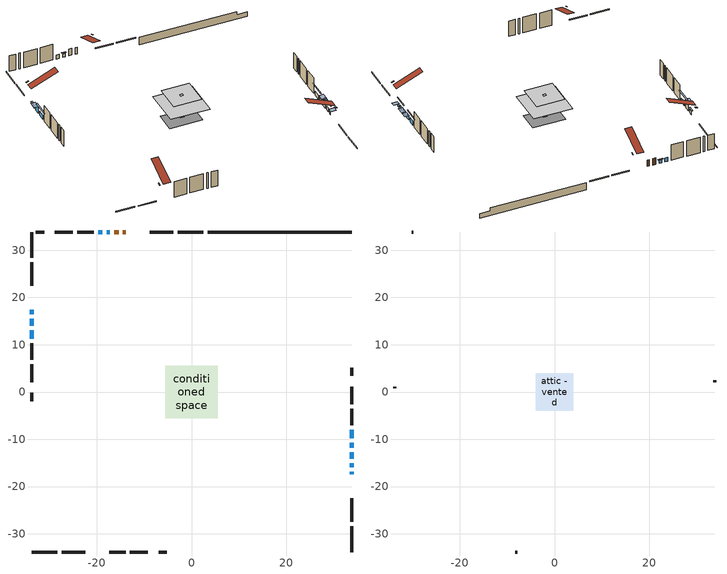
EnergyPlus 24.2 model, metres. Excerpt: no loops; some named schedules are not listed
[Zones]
conditioned space
 floor outside (Floor1 construction): -1.01,-1.01 -1.01,1.01 1.01,1.01 1.01,-1.01 z1.67
 floor adiabatic (AdiabaticFloorConstruction): -5.5,-5.5 -5.5,5.5 5.5,5.5 5.5,-5.5 z4.11
 floor foundation (Slab1 construction): -4.64,-2.95 -4.64,2.95 4.64,2.95 4.64,-2.95 z-0.67
 floor foundation (Slab2 construction): -0.55,-0.55 -0.55,0.55 0.55,0.55 0.55,-0.55 z0
 wall outside (RimJoist1 construction): 2.54,33.86 -2.89,33.86 / -33.86,-33.86 -28.42,-33.86 / -33.86,33.86 -33.86,28.42 / 33.86,-33.86 33.86,-28.42 z1.67:1.97
 wall outside (RimJoist2 construction): -3.82,33.86 -8.84,33.86 / -27.5,-33.86 -22.48,-33.86 / -33.86,27.5 -33.86,22.48 / 33.86,-27.5 33.86,-22.48 z1.67:1.97
 wall outside (AdiabaticWallConstruction 1): -13.86,33.86 -14.5,33.86 / -15.43,33.86 -16.32,33.86 z1.67:3.7
 wall outside (AdiabaticWallConstruction): 33.86,-17.46 33.86,-16.89 z1.67:2.59; 33.86,-15.97 33.86,-15.05 / -18.89,33.86 -19.78,33.86 / -33.86,13.06 -33.86,11.23 / 33.86,-9.78 33.86,-8 z1.67:2.89; -17.25,33.86 -17.96,33.86 z1.67:2.69; -33.86,17.46 -33.86,16.44 z1.67:2.74; -33.86,15.51 -33.86,13.98 z1.67:3.7; 33.86,-14.12 33.86,-12.7 / 33.86,-11.78 33.86,-10.71 z1.67:2.84
 wall outside (Wall1 construction): -20.71,33.86 -24.21,33.86 / -17.45,-33.86 -13.95,-33.86 / -33.86,10.3 -33.86,6.8 / 33.86,-7.07 33.86,-3.57 z1.67:6.55
 wall outside (Wall2 construction): -25.14,33.86 -28.94,33.86 / -13.02,-33.86 -9.22,-33.86 / -33.86,5.87 -33.86,2.07 / 33.86,-2.64 33.86,1.16 z1.67:6.55
 wall outside (Wall5 construction): -31.18,33.86 -32.93,33.86 / -6.98,-33.86 -5.23,-33.86 / -33.86,-0.18 -33.86,-1.92 / 33.86,3.4 33.86,5.15 z1.67:6.55
 wall foundation (FoundationWall1 construction): 3.47,33.86,-0.67 3.47,33.86,1.67 30.82,33.86,1.67 30.82,33.86,0.72 33.86,33.86,0.72 33.86,33.86,-0.67
 window (WindowConstruction 8): 33.86,-17.45 33.86,-16.9 z1.67:2.58
 window (WindowConstruction 6): 33.86,-15.97 33.86,-15.05 z1.67:2.89
 window (WindowConstruction 7): -17.25,33.86 -17.96,33.86 z1.67:2.68
 window (WindowConstruction 9): -18.89,33.86 -19.78,33.86 z1.67:2.89
 window (WindowConstruction): -33.86,17.45 -33.86,16.44 z1.67:2.74
 window (WindowConstruction 1): -33.86,15.51 -33.86,13.99 z1.67:3.7
 window (WindowConstruction 2): 33.86,-14.12 33.86,-12.7 z1.67:2.84
 window (WindowConstruction 3): 33.86,-11.77 33.86,-10.71 z1.67:2.84
 window (WindowConstruction 4): -33.86,13.06 -33.86,11.23 z1.67:2.89
 window (WindowConstruction 5): 33.86,-9.78 33.86,-8 z1.67:2.89
 door (Door): -13.86,33.86 -14.5,33.86 z1.67:3.7
 door (Door 1): -15.43,33.86 -16.32,33.86 z1.67:3.7
 ceiling adiabatic (AdiabaticFloorConstruction): 5.5,-5.5 5.5,5.5 -5.5,5.5 -5.5,-5.5 z4.11
attic - vented
 floor to conditioned space (Floor2 construction Reversed): -0.36,-0.36 -0.36,0.36 0.36,0.36 0.36,-0.36 z6.55
 floor to conditioned space (Floor3 construction Reversed): -3.95,-3.95 -3.95,3.95 3.95,3.95 3.95,-3.95 z6.55
 wall outside (Wall3 construction): -29.87,33.86 -30.25,33.86 / -8.29,-33.86 -7.91,-33.86 / -33.86,1.14 -33.86,0.75 / 33.86,2.09 33.86,2.48 z1.67:6.55
 roof outside (Roof1 construction): -9.95,33.86,6.55 -9.95,33.15,6.78 -9.77,33.15,6.78 -9.77,33.86,6.55; -21.37,-33.86,6.55 -21.37,-33.15,6.78 -21.55,-33.15,6.78 -21.55,-33.86,6.55; -33.86,21.37,6.55 -33.15,21.37,6.78 -33.15,21.55,6.78 -33.86,21.55,6.55; 33.86,-21.37,6.55 33.15,-21.37,6.78 33.15,-21.55,6.78 33.86,-21.55,6.55
 roof outside (Roof2 construction): -12.94,33.86,6.55 -12.94,26.27,9.71 -10.88,26.27,9.71 -10.88,33.86,6.55; -18.38,-33.86,6.55 -18.38,-26.27,9.71 -20.44,-26.27,9.71 -20.44,-33.86,6.55; -33.86,18.38,6.55 -26.27,18.38,9.71 -26.27,20.44,9.71 -33.86,20.44,6.55; 33.86,-18.38,6.55 26.27,-18.38,9.71 26.27,-20.44,9.71 33.86,-20.44,6.55
shading: 33.86,-16.6 33.86,-17.75 35.38,-17.75 35.38,-16.6 z2.88; 33.86,-13.53 33.86,-17.49 34.01,-17.49 34.01,-13.53 z4.41; -18.26,33.86 -16.95,33.86 -16.95,34.16 -18.26,34.16 z2.98; -33.86,16.14 -33.86,17.75 -34.16,17.75 -34.16,16.14 z3.04; -33.86,13.69 -33.86,15.81 -35.08,15.81 -35.08,13.69 z4; 33.86,-12.41 33.86,-14.42 35.08,-14.42 35.08,-12.41 z3.14; 33.86,-10.41 33.86,-12.07 35.08,-12.07 35.08,-10.41 z3.14; -33.86,9.71 -33.86,14.58 -34.16,14.58 -34.16,9.71 z4.41; 33.86,-6.48 33.86,-11.3 34.01,-11.3 34.01,-6.48 z4.41
[Building]
Building 1: Terrain=Suburbs
[Site:Location]
Halifax Intl AP_NS: Latitude {deg}=44.88; Longitude {deg}=-63.51; Time Zone {hr}=-4; Elevation {m}=145; Keep Site Location Information=Yes
[Site:GroundTemperature:Shallow]
3.15511, 1.33576, 1.19006, 2.05344, 5.51939, 8.9692, 11.96, 13.8546, 14.0156, 12.4746, 9.56009, 6.2161
[Site:WaterMainsTemperature]
Calculation Method=Schedule; Temperature Schedule=mains temperature schedule
[Material] Roughness=Rough; Thermal Absorptance=0.9
Name | Thickness {m} | Conductivity {W/m-K} | Density {kg/m3} | Specific Heat {J/kg-K} | Solar Absorptance | Visible Absorptance
asphalt or fiberglass shingles | 0.00635 | 0.162714 | 1121.4 | 1465.45 | 0.4 | 0.4
ceiling loosefill ins | 0.169333 | 0.0480833 | 16.02 | 1046.75 | 0.7 | 0.7
ceiling loosefill ins 1 | 0.254 | 0.0480833 | 16.02 | 1046.75 | 0.7 | 0.7
ceiling stud and cavity | 0.1397 | 0.268029 | 65.682 | 1177.47 | 0.7 | 0.7
ceiling stud and cavity 1 | 0.1397 | 0.162909 | 65.682 | 1177.47 | 0.7 | 0.7
concrete 4.0 in. | 0.1016 | 1.803125 | 2242.8 | 837.4 | 0.7 | 0.7
concrete 8.0 in. | 0.2032 | 1.803125 | 2242.8 | 837.4 | 0.7 | 0.7
door material | 0.04445 | 0.0451087 | 512.64 | 1214.23 | 0.7 | 0.7
exterior vertical ins | 0.00898585 | 0.029427 | 32.04 | 1214.23 | 0.7 | 0.7
floor covering | 0.0127 | 0.0433444 | 54.468 | 1339.84 | 0.6 | 0.6
floor rigid ins; rim joist rigid ins; wall rigid ins | 0.051816 | 0.029427 | 32.04 | 1214.23 | 0.7 | 0.7
floor rigid ins 1; wall rigid ins 1 | 0.512978 | 0.029427 | 32.04 | 1214.23 | 0.7 | 0.7
floor stud and cavity | 0.1397 | 0.106465 | 92.3553 | 1139.71 | 0.7 | 0.7
floor stud and cavity 1 | 0.1397 | 1.75129 | 37.0049 | 1207.88 | 0.7 | 0.7
furniture material conditioned space 1 | 0.1524 | 0.115458 | 640.8 | 1214.23 | 0.6 | 0.6
gypsum board | 0.0127 | 0.160291 | 801 | 837.4 | 0.6 | 0.6
gypsum board 1 | 0.0127 | 0.160291 | 801 | 837.4 | 0.7 | 0.7
osb sheathing 0.5 in. | 0.0127 | 0.115458 | 512.64 | 1214.23 | 0.7 | 0.7
osb sheathing 0.75 in. | 0.01905 | 0.115458 | 512.64 | 1214.23 | 0.7 | 0.7
osb sheathing 2.0 in. | 0.0508 | 0.115458 | 512.64 | 1214.23 | 0.7 | 0.7
rim joist stud and cavity | 0.0508 | 0.0402607 | 125.044 | 1163.47 | 0.6 | 0.6
wall stud and cavity | 0.1397 | 0.250284 | 139.0536 | 1170.24 | 0.7 | 0.7
wall stud and cavity 1 | 0.1397 | 0.224124 | 139.0536 | 1170.24 | 0.7 | 0.7
wall stud and cavity 2 | 0.0889 | 6.1454 | 50.32683 | 1063.81 | 0.6 | 0.6
wall stud and cavity 3 | 0.1397 | 0.28112 | 139.0536 | 1170.24 | 0.7 | 0.7
wall stud and cavity 4 | 0.0889 | 0.380278 | 52.3479 | 1209.89 | 0.7 | 0.7
wall stud and cavity 5 | 0.0889 | 0.391764 | 83.0341 | 1211.67 | 0.7 | 0.7
wood siding | 0.0254 | 0.102417 | 544.68 | 1172.36 | 0.4 | 0.4
wood siding 1 | 0.00254 | 0.102417 | 544.68 | 1172.36 | 0.4 | 0.4
wood siding 2; wood siding 3; wood siding 4 | 0.0254 | 0.102417 | 544.68 | 1172.36 | 0.7 | 0.7
[WindowMaterial:SimpleGlazingSystem]
Name | U-Factor {W/m2-K} | Solar Heat Gain Coefficient
WindowMaterial | 2.95256 | 0.58
WindowMaterial 1 | 2.06282 | 0.54
WindowMaterial 2 | 3.01161 | 0.51
WindowMaterial 3 | 2.99401 | 0.55
WindowMaterial 4 | 2.99685 | 0.54
WindowMaterial 5 | 2.95313 | 0.6
WindowMaterial 6 | 3.023535 | 0.5
WindowMaterial 7 | 2.986628 | 0.6
WindowMaterial 8 | 3.00537 | 0.54
[Construction]
AdiabaticFloorConstruction: floor stud and cavity 1, floor rigid ins 1, osb sheathing 0.75 in., floor covering
AdiabaticWallConstruction: wood siding 3, wall rigid ins 1, wall stud and cavity 4, gypsum board
AdiabaticWallConstruction 1: wood siding 4, wall rigid ins 1, wall stud and cavity 4, gypsum board
Door; Door 1: door material
Floor1 construction: floor stud and cavity, floor rigid ins, osb sheathing 0.75 in., floor covering
Floor2 construction Reversed: gypsum board, ceiling stud and cavity, ceiling loosefill ins
Floor3 construction Reversed: gypsum board, ceiling stud and cavity 1, ceiling loosefill ins 1
FoundationWall1 construction: concrete 8.0 in., gypsum board 1
furniture construction conditioned space 1: furniture material conditioned space 1
PartitionWallConstruction: gypsum board, wall stud and cavity 5, gypsum board
RimJoist1 construction; RimJoist2 construction: wood siding 2, rim joist rigid ins, osb sheathing 2.0 in., rim joist stud and cavity
Roof1 construction; Roof2 construction: asphalt or fiberglass shingles
Slab1 construction; Slab2 construction: concrete 4.0 in.
Wall1 construction: wood siding, wall rigid ins, osb sheathing 0.5 in., wall stud and cavity, gypsum board
Wall2 construction: wood siding, wall rigid ins, osb sheathing 0.5 in., wall stud and cavity 1, gypsum board
Wall3 construction: wood siding 1, wall stud and cavity 2
Wall5 construction: wood siding, wall rigid ins, osb sheathing 0.5 in., wall stud and cavity 3, gypsum board
WindowConstruction: WindowMaterial
WindowConstruction 1: WindowMaterial 1
WindowConstruction 2: WindowMaterial 2
WindowConstruction 3: WindowMaterial 3
WindowConstruction 4; WindowConstruction 6: WindowMaterial 4
WindowConstruction 5: WindowMaterial 5
WindowConstruction 7: WindowMaterial 6
WindowConstruction 8: WindowMaterial 7
WindowConstruction 9: WindowMaterial 8
[Zone] Multiplier=1; Part of Total Floor Area=Yes
Name | Volume {m3}
attic - vented | 29.1934
conditioned space | 447.6
[Space]
Name | Zone | Volume {m3}
attic - vented 1 | attic - vented | 29.1934
conditioned space 1 | conditioned space | 447.6
[ZoneInfiltration:EffectiveLeakageArea]
infil attic - vented 1: Zone or Space=attic - vented 1; Schedule=Always On Discrete; Effective Air Leakage Area {cm2}=2253.13; Stack Coefficient=0.000558988; Wind Coefficient=1.59743e-05
[ZoneMixing]
whole house fan mix: Zone or Space=attic - vented; Schedule=Always On Continuous; Design Flow Rate Calculation Method=Flow/Zone; Design Flow Rate {m3/s}=0; Source Zone or Space=conditioned space
[SurfaceProperty:ExposedFoundationPerimeter] Exposed Perimeter Calculation Method=TotalExposedPerimeter
Name | Total Exposed Perimeter {m}
Slab1 | 30.389
Slab2 | 3.10899
[InternalMass] Zone or ZoneList=conditioned space; Space or SpaceList=conditioned space 1
Name | Construction | Surface Area {m2}
furniture mass conditioned space 1 | furniture construction conditioned space 1 | 72.5523
partition wall mass | PartitionWallConstruction | 181.381
[Lights]
interior lighting: Zone or ZoneList or Space or SpaceList=conditioned space 1; Schedule=interior lighting schedule; Design Level Calculation Method=LightingLevel; Lighting Level {W}=343.2; Return Air Fraction=0; Fraction Radiant=0.6; Fraction Visible=0.2; Fraction Replaceable=1
[People]
occupants: Zone or ZoneList or Space or SpaceList=conditioned space 1; Number of People Schedule=occupants schedule; Number of People Calculation Method=People; Number of People=3; Fraction Radiant=0.314171; Sensible Heat Fraction=0.56303; Activity Level Schedule=occupants activity schedule; Carbon Dioxide Generation Rate {m3/s-W}=0; Enable ASHRAE 55 Comfort Warnings=No; Mean Radiant Temperature Calculation Type=EnclosureAveraged
[ElectricEquipment] Zone or ZoneList or Space or SpaceList=conditioned space 1; Design Level Calculation Method=EquipmentLevel
Name | Schedule | Design Level {W} | Fraction Latent | Fraction Radiant | Fraction Lost
clothes dryer | clothes dryer schedule | 140.772 | 0.015 | 0.081 | 0.85
clothes washer | clothes washer schedule | 32.1985 | 0.03 | 0.162 | 0.7
cooking range | cooking range schedule | 215.147 | 0.08 | 0.432 | 0.2
dishwasher | dishwasher schedule | 66.8632 | 0.3 | 0.18 | 0.4
fridge | fridge schedule | 72.9452 | 0 | 0.6 | 0
mech vent bath fan 0 | mech vent bath fan 0 schedule | 50.2 | 0 | 0 | 1
mech vent house fan | mech vent house fan schedule | 41.2267 | 0 | 0 | 0.5
mech vent house fan cfis | mech vent house fan cfis schedule | 0 | 0 | 0 | 0
misc plug loads | misc plug loads schedule | 494.7 | 0.045 | 0.513 | 0.1
whole house fan | Always On Discrete | 0 | 0 | 0 | 1
[OtherEquipment] Zone or ZoneList or Space or SpaceList=conditioned space 1; Design Level Calculation Method=EquipmentLevel
Name | Fuel Type | Schedule | Design Level {W} | Fraction Latent | Fraction Radiant | Fraction Lost
clothes dryer 1 | Electricity | clothes dryer schedule | 0 | 0.015 | 0.081 | 0.85
cooking range 1 | Electricity | cooking range schedule | 0 | 0.08 | 0.432 | 0.2
general water use latent | None | general water use schedule | 62.594 | 1 | 0 | 0
general water use sensible | None | general water use schedule | -61.6891 | 0 | 0.6 | 0
mech vent house fan latent load | None | Always On Discrete | 0 | 1 | 0 | 0
mech vent house fan sensible load | None | Always On Discrete | 0 | 0 | 0 | 0
water heater energy adjustment1 | Electricity | Always On Discrete | 0.01 | 0 | 0 | 1
[ZoneInfiltration:DesignFlowRate] Zone or ZoneList or Space or SpaceList=conditioned space 1; Schedule=Always On Discrete; Design Flow Rate Calculation Method=Flow/Zone; Design Flow Rate {m3/s}=0
infil flow; natural vent flow; whole house fan flow
[ZoneControl:Thermostat]
conditioned space Thermostat: Zone or ZoneList=conditioned space; Control Type Schedule=conditioned space Thermostat Schedule; Control 1=conditioned space temperature setpoint; Temperature Difference Between Cutout And Setpoint {deltaC}=0
[ThermostatSetpoint:DualSetpoint]
conditioned space temperature setpoint: Heating Setpoint Temperature Schedule=heating setpoint; Cooling Setpoint Temperature Schedule=cooling setpoint
[Zone equipment]
conditioned space: electric baseboard
[Foundation:Kiva] Initial Indoor Air Temperature {C}=18; Wall Depth Below Slab {m}=0.2032
Name | Wall Height Above Grade {m} | Custom Block Material Name 1 | Custom Block Depth 1 {m} | Custom Block X Position 1 {m} | Custom Block Z Position 1 {m}
Foundation Kiva 1 | 1.67 | exterior vertical ins | 2.34001 | 0.2159 | 0
Foundation Kiva 2 | 0.1016
[Foundation:Kiva:Settings]
Soil Conductivity {W/m-K}=0.849921; Soil Density {kg/m3}=1842.3; Soil Specific Heat {J/kg-K}=418.7; Ground Solar Absorptivity=0.9; Ground Thermal Absorptivity=0.9; Ground Surface Roughness {m}=0.03; Far-Field Width {m}=40; Deep-Ground Boundary Condition=ZeroFlux; Deep-Ground Depth {m}=40; Minimum Cell Dimension {m}=0.2; Maximum Cell Growth Coefficient=3; Simulation Timestep=Timestep
[Exterior:Lights]
exterior lighting: Schedule=exterior lighting schedule; Design Level {W}=75.6
[EnergyManagementSystem:Sensor] Output:Variable or Output:Meter Index Key=conditioned space
Name | Output:Variable or Output:Meter
conditioned_space_clg_unmet_s | Zone Cooling Setpoint Not Met Time
conditioned_space_htg_unmet_s | Zone Heating Setpoint Not Met Time
fridge_tin_s; tin_s; tin_s_1 | Zone Mean Air Temperature
tout_s | Zone Outdoor Air Drybulb Temperature
win_s | Zone Air Humidity Ratio
[Schedule:Constant]
Name | Hourly Value
Always On Continuous; mech vent house fan schedule; mech vent house fan cfis schedule; Always On Discrete | 1
occupants activity schedule | 117.228
fridge schedule | 0
[Schedule:Week:Daily]
interior lighting schedule Week Rule - Jan1-Jan27: interior lighting schedule day, interior lighting schedule day, interior lighting schedule day, interior lighting schedule day, interior lighting schedule day, interior lighting schedule day, interior lighting schedule day, interior lighting schedule default day, interior lighting schedule default day, interior lighting schedule default day, interior lighting schedule default day, interior lighting schedule default day
interior lighting schedule Week Rule - Jan28-Feb3: interior lighting schedule day, interior lighting schedule day, interior lighting schedule day, interior lighting schedule day, interior lighting schedule day 1, interior lighting schedule day 1, interior lighting schedule day 1, interior lighting schedule default day, interior lighting schedule default day, interior lighting schedule default day, interior lighting schedule default day, interior lighting schedule default day
interior lighting schedule Week Rule - Feb4-Feb24: interior lighting schedule day 1, interior lighting schedule day 1, interior lighting schedule day 1, interior lighting schedule day 1, interior lighting schedule day 1, interior lighting schedule day 1, interior lighting schedule day 1, interior lighting schedule default day, interior lighting schedule default day, interior lighting schedule default day, interior lighting schedule default day, interior lighting schedule default day
interior lighting schedule Week Rule - Feb25-Mar3: interior lighting schedule day 1, interior lighting schedule day 1, interior lighting schedule day 1, interior lighting schedule day 1, interior lighting schedule day 2, interior lighting schedule day 2, interior lighting schedule day 2, interior lighting schedule default day, interior lighting schedule default day, interior lighting schedule default day, interior lighting schedule default day, interior lighting schedule default day
interior lighting schedule Week Rule - Mar4-Mar31: interior lighting schedule day 2, interior lighting schedule day 2, interior lighting schedule day 2, interior lighting schedule day 2, interior lighting schedule day 2, interior lighting schedule day 2, interior lighting schedule day 2, interior lighting schedule default day, interior lighting schedule default day, interior lighting schedule default day, interior lighting schedule default day, interior lighting schedule default day
interior lighting schedule Week Rule - Apr1-Apr28: interior lighting schedule day 3, interior lighting schedule day 3, interior lighting schedule day 3, interior lighting schedule day 3, interior lighting schedule day 3, interior lighting schedule day 3, interior lighting schedule day 3, interior lighting schedule default day, interior lighting schedule default day, interior lighting schedule default day, interior lighting schedule default day, interior lighting schedule default day
interior lighting schedule Week Rule - Apr29-May5: interior lighting schedule day 3, interior lighting schedule day 3, interior lighting schedule day 4, interior lighting schedule day 4, interior lighting schedule day 4, interior lighting schedule day 4, interior lighting schedule day 4, interior lighting schedule default day, interior lighting schedule default day, interior lighting schedule default day, interior lighting schedule default day, interior lighting schedule default day
interior lighting schedule Week Rule - May6-May26: interior lighting schedule day 4, interior lighting schedule day 4, interior lighting schedule day 4, interior lighting schedule day 4, interior lighting schedule day 4, interior lighting schedule day 4, interior lighting schedule day 4, interior lighting schedule default day, interior lighting schedule default day, interior lighting schedule default day, interior lighting schedule default day, interior lighting schedule default day
interior lighting schedule Week Rule - May27-Jun2: interior lighting schedule day 4, interior lighting schedule day 4, interior lighting schedule day 4, interior lighting schedule day 4, interior lighting schedule day 4, interior lighting schedule day 5, interior lighting schedule day 5, interior lighting schedule default day, interior lighting schedule default day, interior lighting schedule default day, interior lighting schedule default day, interior lighting schedule default day
interior lighting schedule Week Rule - Jun3-Jun30: interior lighting schedule day 5, interior lighting schedule day 5, interior lighting schedule day 5, interior lighting schedule day 5, interior lighting schedule day 5, interior lighting schedule day 5, interior lighting schedule day 5, interior lighting schedule default day, interior lighting schedule default day, interior lighting schedule default day, interior lighting schedule default day, interior lighting schedule default day
interior lighting schedule Week Rule - Jul1-Jul28: interior lighting schedule day 6, interior lighting schedule day 6, interior lighting schedule day 6, interior lighting schedule day 6, interior lighting schedule day 6, interior lighting schedule day 6, interior lighting schedule day 6, interior lighting schedule default day, interior lighting schedule default day, interior lighting schedule default day, interior lighting schedule default day, interior lighting schedule default day
interior lighting schedule Week Rule - Jul29-Aug4: interior lighting schedule day 6, interior lighting schedule day 6, interior lighting schedule day 6, interior lighting schedule day 7, interior lighting schedule day 7, interior lighting schedule day 7, interior lighting schedule day 7, interior lighting schedule default day, interior lighting schedule default day, interior lighting schedule default day, interior lighting schedule default day, interior lighting schedule default day
interior lighting schedule Week Rule - Aug5-Aug25: interior lighting schedule day 7, interior lighting schedule day 7, interior lighting schedule day 7, interior lighting schedule day 7, interior lighting schedule day 7, interior lighting schedule day 7, interior lighting schedule day 7, interior lighting schedule default day, interior lighting schedule default day, interior lighting schedule default day, interior lighting schedule default day, interior lighting schedule default day
interior lighting schedule Week Rule - Aug26-Sep1: interior lighting schedule day 7, interior lighting schedule day 7, interior lighting schedule day 7, interior lighting schedule day 7, interior lighting schedule day 7, interior lighting schedule day 7, interior lighting schedule day 8, interior lighting schedule default day, interior lighting schedule default day, interior lighting schedule default day, interior lighting schedule default day, interior lighting schedule default day
interior lighting schedule Week Rule - Sep2-Sep29: interior lighting schedule day 8, interior lighting schedule day 8, interior lighting schedule day 8, interior lighting schedule day 8, interior lighting schedule day 8, interior lighting schedule day 8, interior lighting schedule day 8, interior lighting schedule default day, interior lighting schedule default day, interior lighting schedule default day, interior lighting schedule default day, interior lighting schedule default day
interior lighting schedule Week Rule - Sep30-Oct6: interior lighting schedule day 8, interior lighting schedule day 9, interior lighting schedule day 9, interior lighting schedule day 9, interior lighting schedule day 9, interior lighting schedule day 9, interior lighting schedule day 9, interior lighting schedule default day, interior lighting schedule default day, interior lighting schedule default day, interior lighting schedule default day, interior lighting schedule default day
interior lighting schedule Week Rule - Oct7-Oct27: interior lighting schedule day 9, interior lighting schedule day 9, interior lighting schedule day 9, interior lighting schedule day 9, interior lighting schedule day 9, interior lighting schedule day 9, interior lighting schedule day 9, interior lighting schedule default day, interior lighting schedule default day, interior lighting schedule default day, interior lighting schedule default day, interior lighting schedule default day
interior lighting schedule Week Rule - Oct28-Nov3: interior lighting schedule day 9, interior lighting schedule day 9, interior lighting schedule day 9, interior lighting schedule day 9, interior lighting schedule day 10, interior lighting schedule day 10, interior lighting schedule day 10, interior lighting schedule default day, interior lighting schedule default day, interior lighting schedule default day, interior lighting schedule default day, interior lighting schedule default day
interior lighting schedule Week Rule - Nov4-Nov24: interior lighting schedule day 10, interior lighting schedule day 10, interior lighting schedule day 10, interior lighting schedule day 10, interior lighting schedule day 10, interior lighting schedule day 10, interior lighting schedule day 10, interior lighting schedule default day, interior lighting schedule default day, interior lighting schedule default day, interior lighting schedule default day, interior lighting schedule default day
interior lighting schedule Week Rule - Nov25-Dec1: interior lighting schedule day 10, interior lighting schedule day 10, interior lighting schedule day 10, interior lighting schedule day 10, interior lighting schedule day 10, interior lighting schedule day 10, interior lighting schedule day 11, interior lighting schedule default day, interior lighting schedule default day, interior lighting schedule default day, interior lighting schedule default day, interior lighting schedule default day
interior lighting schedule Week Rule - Dec2-Dec31: interior lighting schedule day 11, interior lighting schedule day 11, interior lighting schedule day 11, interior lighting schedule day 11, interior lighting schedule day 11, interior lighting schedule day 11, interior lighting schedule day 11, interior lighting schedule default day, interior lighting schedule default day, interior lighting schedule default day, interior lighting schedule default day, interior lighting schedule default day
occupants schedule Week Rule - Jan1-Dec31: occupants schedule day, occupants schedule day, occupants schedule day, occupants schedule day, occupants schedule day, occupants schedule day, occupants schedule day, occupants schedule default day, occupants schedule default day, occupants schedule default day, occupants schedule default day, occupants schedule default day
clothes dryer schedule Week Rule - Jan1-Dec31: clothes dryer schedule day, clothes dryer schedule day, clothes dryer schedule day, clothes dryer schedule day, clothes dryer schedule day, clothes dryer schedule day, clothes dryer schedule day, clothes dryer schedule default day, clothes dryer schedule default day, clothes dryer schedule default day, clothes dryer schedule default day, clothes dryer schedule default day
clothes washer schedule Week Rule - Jan1-Dec31: clothes washer schedule day, clothes washer schedule day, clothes washer schedule day, clothes washer schedule day, clothes washer schedule day, clothes washer schedule day, clothes washer schedule day, clothes washer schedule default day, clothes washer schedule default day, clothes washer schedule default day, clothes washer schedule default day, clothes washer schedule default day
cooking range schedule Week Rule - Jan1-Dec31: cooking range schedule day, cooking range schedule day, cooking range schedule day, cooking range schedule day, cooking range schedule day, cooking range schedule day, cooking range schedule day, cooking range schedule default day, cooking range schedule default day, cooking range schedule default day, cooking range schedule default day, cooking range schedule default day
dishwasher schedule Week Rule - Jan1-Dec31: dishwasher schedule day, dishwasher schedule day, dishwasher schedule day, dishwasher schedule day, dishwasher schedule day, dishwasher schedule day, dishwasher schedule day, dishwasher schedule default day, dishwasher schedule default day, dishwasher schedule default day, dishwasher schedule default day, dishwasher schedule default day
mech vent bath fan 0 schedule Week Rule - Jan1-Dec31: mech vent bath fan 0 schedule day, mech vent bath fan 0 schedule day, mech vent bath fan 0 schedule day, mech vent bath fan 0 schedule day, mech vent bath fan 0 schedule day, mech vent bath fan 0 schedule day, mech vent bath fan 0 schedule day, mech vent bath fan 0 schedule default day, mech vent bath fan 0 schedule default day, mech vent bath fan 0 schedule default day, mech vent bath fan 0 schedule default day, mech vent bath fan 0 schedule default day
misc plug loads schedule Week Rule - Jan1-Dec31: misc plug loads schedule day, misc plug loads schedule day, misc plug loads schedule day, misc plug loads schedule day, misc plug loads schedule day, misc plug loads schedule day, misc plug loads schedule day, misc plug loads schedule default day, misc plug loads schedule default day, misc plug loads schedule default day, misc plug loads schedule default day, misc plug loads schedule default day
general water use schedule Week Rule - Jan1-Dec31: general water use schedule day, general water use schedule day, general water use schedule day, general water use schedule day, general water use schedule day, general water use schedule day, general water use schedule day, general water use schedule default day, general water use schedule default day, general water use schedule default day, general water use schedule default day, general water use schedule default day
exterior lighting schedule Week Rule - Jan1-Jan27: exterior lighting schedule day, exterior lighting schedule day, exterior lighting schedule day, exterior lighting schedule day, exterior lighting schedule day, exterior lighting schedule day, exterior lighting schedule day, exterior lighting schedule default day, exterior lighting schedule default day, exterior lighting schedule default day, exterior lighting schedule default day, exterior lighting schedule default day
exterior lighting schedule Week Rule - Jan28-Feb3: exterior lighting schedule day, exterior lighting schedule day, exterior lighting schedule day, exterior lighting schedule day, exterior lighting schedule day 1, exterior lighting schedule day 1, exterior lighting schedule day 1, exterior lighting schedule default day, exterior lighting schedule default day, exterior lighting schedule default day, exterior lighting schedule default day, exterior lighting schedule default day
exterior lighting schedule Week Rule - Feb4-Feb24: exterior lighting schedule day 1, exterior lighting schedule day 1, exterior lighting schedule day 1, exterior lighting schedule day 1, exterior lighting schedule day 1, exterior lighting schedule day 1, exterior lighting schedule day 1, exterior lighting schedule default day, exterior lighting schedule default day, exterior lighting schedule default day, exterior lighting schedule default day, exterior lighting schedule default day
exterior lighting schedule Week Rule - Feb25-Mar3: exterior lighting schedule day 1, exterior lighting schedule day 1, exterior lighting schedule day 1, exterior lighting schedule day 1, exterior lighting schedule day 2, exterior lighting schedule day 2, exterior lighting schedule day 2, exterior lighting schedule default day, exterior lighting schedule default day, exterior lighting schedule default day, exterior lighting schedule default day, exterior lighting schedule default day
exterior lighting schedule Week Rule - Mar4-Mar31: exterior lighting schedule day 2, exterior lighting schedule day 2, exterior lighting schedule day 2, exterior lighting schedule day 2, exterior lighting schedule day 2, exterior lighting schedule day 2, exterior lighting schedule day 2, exterior lighting schedule default day, exterior lighting schedule default day, exterior lighting schedule default day, exterior lighting schedule default day, exterior lighting schedule default day
exterior lighting schedule Week Rule - Apr1-Apr28: exterior lighting schedule day 3, exterior lighting schedule day 3, exterior lighting schedule day 3, exterior lighting schedule day 3, exterior lighting schedule day 3, exterior lighting schedule day 3, exterior lighting schedule day 3, exterior lighting schedule default day, exterior lighting schedule default day, exterior lighting schedule default day, exterior lighting schedule default day, exterior lighting schedule default day
exterior lighting schedule Week Rule - Apr29-May5: exterior lighting schedule day 3, exterior lighting schedule day 3, exterior lighting schedule day 4, exterior lighting schedule day 4, exterior lighting schedule day 4, exterior lighting schedule day 4, exterior lighting schedule day 4, exterior lighting schedule default day, exterior lighting schedule default day, exterior lighting schedule default day, exterior lighting schedule default day, exterior lighting schedule default day
exterior lighting schedule Week Rule - May6-May26: exterior lighting schedule day 4, exterior lighting schedule day 4, exterior lighting schedule day 4, exterior lighting schedule day 4, exterior lighting schedule day 4, exterior lighting schedule day 4, exterior lighting schedule day 4, exterior lighting schedule default day, exterior lighting schedule default day, exterior lighting schedule default day, exterior lighting schedule default day, exterior lighting schedule default day
exterior lighting schedule Week Rule - May27-Jun2: exterior lighting schedule day 4, exterior lighting schedule day 4, exterior lighting schedule day 4, exterior lighting schedule day 4, exterior lighting schedule day 4, exterior lighting schedule day 5, exterior lighting schedule day 5, exterior lighting schedule default day, exterior lighting schedule default day, exterior lighting schedule default day, exterior lighting schedule default day, exterior lighting schedule default day
exterior lighting schedule Week Rule - Jun3-Jun30: exterior lighting schedule day 5, exterior lighting schedule day 5, exterior lighting schedule day 5, exterior lighting schedule day 5, exterior lighting schedule day 5, exterior lighting schedule day 5, exterior lighting schedule day 5, exterior lighting schedule default day, exterior lighting schedule default day, exterior lighting schedule default day, exterior lighting schedule default day, exterior lighting schedule default day
exterior lighting schedule Week Rule - Jul1-Jul28: exterior lighting schedule day 6, exterior lighting schedule day 6, exterior lighting schedule day 6, exterior lighting schedule day 6, exterior lighting schedule day 6, exterior lighting schedule day 6, exterior lighting schedule day 6, exterior lighting schedule default day, exterior lighting schedule default day, exterior lighting schedule default day, exterior lighting schedule default day, exterior lighting schedule default day
exterior lighting schedule Week Rule - Jul29-Aug4: exterior lighting schedule day 6, exterior lighting schedule day 6, exterior lighting schedule day 6, exterior lighting schedule day 7, exterior lighting schedule day 7, exterior lighting schedule day 7, exterior lighting schedule day 7, exterior lighting schedule default day, exterior lighting schedule default day, exterior lighting schedule default day, exterior lighting schedule default day, exterior lighting schedule default day
exterior lighting schedule Week Rule - Aug5-Aug25: exterior lighting schedule day 7, exterior lighting schedule day 7, exterior lighting schedule day 7, exterior lighting schedule day 7, exterior lighting schedule day 7, exterior lighting schedule day 7, exterior lighting schedule day 7, exterior lighting schedule default day, exterior lighting schedule default day, exterior lighting schedule default day, exterior lighting schedule default day, exterior lighting schedule default day
[Schedule:Year]
interior lighting schedule: interior lighting schedule Week Rule - Jan1-Jan27, 1, 1, 1, 27, interior lighting schedule Week Rule - Jan28-Feb3, 1, 28, 2, 3, interior lighting schedule Week Rule - Feb4-Feb24, 2, 4, 2, 24, interior lighting schedule Week Rule - Feb25-Mar3, 2, 25, 3, 3, interior lighting schedule Week Rule - Mar4-Mar31, 3, 4, 3, 31, interior lighting schedule Week Rule - Apr1-Apr28, 4, 1, 4, 28, interior lighting schedule Week Rule - Apr29-May5, 4, 29, 5, 5, interior lighting schedule Week Rule - May6-May26, 5, 6, 5, 26, interior lighting schedule Week Rule - May27-Jun2, 5, 27, 6, 2, interior lighting schedule Week Rule - Jun3-Jun30, 6, 3, 6, 30, interior lighting schedule Week Rule - Jul1-Jul28, 7, 1, 7, 28, interior lighting schedule Week Rule - Jul29-Aug4, 7, 29, 8, 4, interior lighting schedule Week Rule - Aug5-Aug25, 8, 5, 8, 25, interior lighting schedule Week Rule - Aug26-Sep1, 8, 26, 9, 1, interior lighting schedule Week Rule - Sep2-Sep29, 9, 2, 9, 29, interior lighting schedule Week Rule - Sep30-Oct6, 9, 30, 10, 6, interior lighting schedule Week Rule - Oct7-Oct27, 10, 7, 10, 27, interior lighting schedule Week Rule - Oct28-Nov3, 10, 28, 11, 3, interior lighting schedule Week Rule - Nov4-Nov24, 11, 4, 11, 24, interior lighting schedule Week Rule - Nov25-Dec1, 11, 25, 12, 1, interior lighting schedule Week Rule - Dec2-Dec31, 12, 2, 12, 31
occupants schedule: occupants schedule Week Rule - Jan1-Dec31, 1, 1, 12, 31
clothes dryer schedule: clothes dryer schedule Week Rule - Jan1-Dec31, 1, 1, 12, 31
clothes washer schedule: clothes washer schedule Week Rule - Jan1-Dec31, 1, 1, 12, 31
cooking range schedule: cooking range schedule Week Rule - Jan1-Dec31, 1, 1, 12, 31
dishwasher schedule: dishwasher schedule Week Rule - Jan1-Dec31, 1, 1, 12, 31
mech vent bath fan 0 schedule: mech vent bath fan 0 schedule Week Rule - Jan1-Dec31, 1, 1, 12, 31
misc plug loads schedule: misc plug loads schedule Week Rule - Jan1-Dec31, 1, 1, 12, 31
general water use schedule: general water use schedule Week Rule - Jan1-Dec31, 1, 1, 12, 31
exterior lighting schedule: exterior lighting schedule Week Rule - Jan1-Jan27, 1, 1, 1, 27, exterior lighting schedule Week Rule - Jan28-Feb3, 1, 28, 2, 3, exterior lighting schedule Week Rule - Feb4-Feb24, 2, 4, 2, 24, exterior lighting schedule Week Rule - Feb25-Mar3, 2, 25, 3, 3, exterior lighting schedule Week Rule - Mar4-Mar31, 3, 4, 3, 31, exterior lighting schedule Week Rule - Apr1-Apr28, 4, 1, 4, 28, exterior lighting schedule Week Rule - Apr29-May5, 4, 29, 5, 5, exterior lighting schedule Week Rule - May6-May26, 5, 6, 5, 26, exterior lighting schedule Week Rule - May27-Jun2, 5, 27, 6, 2, exterior lighting schedule Week Rule - Jun3-Jun30, 6, 3, 6, 30, exterior lighting schedule Week Rule - Jul1-Jul28, 7, 1, 7, 28, exterior lighting schedule Week Rule - Jul29-Aug4, 7, 29, 8, 4, exterior lighting schedule Week Rule - Aug5-Aug25, 8, 5, 8, 25, exterior lighting schedule Week Rule - Aug26-Sep1, 8, 26, 9, 1, exterior lighting schedule Week Rule - Sep2-Sep29, 9, 2, 9, 29, exterior lighting schedule Week Rule - Sep30-Oct6, 9, 30, 10, 6, exterior lighting schedule Week Rule - Oct7-Oct27, 10, 7, 10, 27, exterior lighting schedule Week Rule - Oct28-Nov3, 10, 28, 11, 3, exterior lighting schedule Week Rule - Nov4-Nov24, 11, 4, 11, 24, exterior lighting schedule Week Rule - Nov25-Dec1, 11, 25, 12, 1, exterior lighting schedule Week Rule - Dec2-Dec31, 12, 2, 12, 31
[Schedule:Compact]
conditioned space Thermostat Schedule: Through: 12/31, For: AllDays, Until: 24:00, 4
mains temperature schedule: Through: 01/01, For: AllDays, Until: 24:00, 7.41, Through: 01/02, For: AllDays, Until: 24:00, 7.34833, Through: 01/03, For: AllDays, Until: 24:00, 7.28778, Through: 01/04, For: AllDays, Until: 24:00, 7.22889, Through: 01/05, For: AllDays, Until: 24:00, 7.17056, Through: 01/06, For: AllDays, Until: 24:00, 7.11333, Through: 01/07, For: AllDays, Until: 24:00, 7.05722, Through: 01/08, For: AllDays, Until: 24:00, 7.00167, Through: 01/09, For: AllDays, Until: 24:00, 6.94778, Through: 01/10, For: AllDays, Until: 24:00, 6.895, Through: 01/11, For: AllDays, Until: 24:00, 6.84333, Through: 01/12, For: AllDays, Until: 24:00, 6.79278, Through: 01/13, For: AllDays, Until: 24:00, 6.74389, Through: 01/14, For: AllDays, Until: 24:00, 6.69556, Through: 01/15, For: AllDays, Until: 24:00, 6.64889, Through: 01/16, For: AllDays, Until: 24:00, 6.60278, Through: 01/17, For: AllDays, Until: 24:00, 6.55833, Through: 01/18, For: AllDays, Until: 24:00, 6.515, Through: 01/19, For: AllDays, Until: 24:00, 6.47333, Through: 01/20, For: AllDays, Until: 24:00, 6.43278, Through: 01/21, For: AllDays, Until: 24:00, 6.39333, Through: 01/22, For: AllDays, Until: 24:00, 6.355, Through: 01/23, For: AllDays, Until: 24:00, 6.31833, Through: 01/24, For: AllDays, Until: 24:00, 6.28278, Through: 01/25, For: AllDays, Until: 24:00, 6.24889, Through: 01/26, For: AllDays, Until: 24:00, 6.21611, Through: 01/27, For: AllDays, Until: 24:00, 6.18444, Through: 01/28, For: AllDays, Until: 24:00, 6.15444, Through: 01/29, For: AllDays, Until: 24:00, 6.12556, Through: 01/30, For: AllDays, Until: 24:00, 6.09833, Through: 01/31, For: AllDays, Until: 24:00, 6.07222, Through: 02/01, For: AllDays, Until: 24:00, 6.04778, Through: 02/02, For: AllDays, Until: 24:00, 6.02444, Through: 02/03, For: AllDays, Until: 24:00, 6.00278, Through: 02/04, For: AllDays, Until: 24:00, 5.98222, Through: 02/05, For: AllDays, Until: 24:00, 5.96333, Through: 02/06, For: AllDays, Until: 24:00, 5.94556, Through: 02/07, For: AllDays, Until: 24:00, 5.92944, Through: 02/08, For: AllDays, Until: 24:00, 5.915, Through: 02/09, For: AllDays, Until: 24:00, 5.90167, Through: 02/10, For: AllDays, Until: 24:00, 5.89, Through: 02/11, For: AllDays, Until: 24:00, 5.87944, Through: 02/12, For: AllDays, Until: 24:00, 5.87056, Through: 02/13, For: AllDays, Until: 24:00, 5.86333, Through: 02/14, For: AllDays, Until: 24:00, 5.85722, Through: 02/15, For: AllDays, Until: 24:00, 5.85278, Through: 02/16, For: AllDays, Until: 24:00, 5.84944, Through: 02/17, For: AllDays, Until: 24:00, 5.84833, Through: 02/18, For: AllDays, Until: 24:00, 5.84778, Through: 02/19, For: AllDays, Until: 24:00, 5.84944, Through: 02/20, For: AllDays, Until: 24:00, 5.85167, Through: 02/21, For: AllDays, Until: 24:00, 5.85611, Through: 02/22, For: AllDays, Until: 24:00, 5.86167, Through: 02/23, For: AllDays, Until: 24:00, 5.86889, Through: 02/24, For: AllDays, Until: 24:00, 5.87722, Through: 02/25, For: AllDays, Until: 24:00, 5.88722, Through: 02/26, For: AllDays, Until: 24:00, 5.89889, Through: 02/27, For: AllDays, Until: 24:00, 5.91167, Through: 02/28, For: AllDays, Until: 24:00, 5.92611, Through: 03/01, For: AllDays, Until: 24:00, 5.94222, Through: 03/02, For: AllDays, Until: 24:00, 5.95944, Through: 03/03, For: AllDays, Until: 24:00, 5.97778, Through: 03/04, For: AllDays, Until: 24:00, 5.99778, Through: 03/05, For: AllDays, Until: 24:00, 6.01944, Through: 03/06, For: AllDays, Until: 24:00, 6.04222, Through: 03/07, For: AllDays, Until: 24:00, 6.06667, Through: 03/08, For: AllDays, Until: 24:00, 6.09222, Through: 03/09, For: AllDays, Until: 24:00, 6.11944, Through: 03/10, For: AllDays, Until: 24:00, 6.14778, Through: 03/11, For: AllDays, Until: 24:00, 6.17722, Through: 03/12, For: AllDays, Until: 24:00, 6.20833, Through: 03/13, For: AllDays, Until: 24:00, 6.24111, Through: 03/14, For: AllDays, Until: 24:00, 6.275, Through: 03/15, For: AllDays, Until: 24:00, 6.31, Through: 03/16, For: AllDays, Until: 24:00, 6.34667, Through: 03/17, For: AllDays, Until: 24:00, 6.38444, Through: 03/18, For: AllDays, Until: 24:00, 6.42333, Through: 03/19, For: AllDays, Until: 24:00, 6.46389, Through: 03/20, For: AllDays, Until: 24:00, 6.50556, Through: 03/21, For: AllDays, Until: 24:00, 6.54833, Through: 03/22, For: AllDays, Until: 24:00, 6.59278, Through: 03/23, For: AllDays, Until: 24:00, 6.63833, Through: 03/24, For: AllDays, Until: 24:00, 6.685, Through: 03/25, For: AllDays, Until: 24:00, 6.73278, Through: 03/26, For: AllDays, Until: 24:00, 6.78167, Through: 03/27, For: AllDays, Until: 24:00, 6.83167, Through: 03/28, For: AllDays, Until: 24:00, 6.88333, Through: 03/29, For: AllDays, Until: 24:00, 6.93611, Through: 03/30, For: AllDays, Until: 24:00, 6.98944, Through: 03/31, For: AllDays, Until: 24:00, 7.04444, Through: 04/01, For: AllDays, Until: 24:00, 7.1, Through: 04/02, For: AllDays, Until: 24:00, 7.15722, Through: 04/03, For: AllDays, Until: 24:00, 7.21556, Through: 04/04, For: AllDays, Until: 24:00, 7.27444, Through: 04/05, For: AllDays, Until: 24:00, 7.33444, Through: 04/06, For: AllDays, Until: 24:00, 7.39556, Through: 04/07, For: AllDays, Until: 24:00, 7.45778, Through: 04/08, For: AllDays, Until: 24:00, 7.52111, Through: 04/09, For: AllDays, Until: 24:00, 7.585, Through: 04/10, For: AllDays, Until: 24:00, 7.65, Through: 04/11, For: AllDays, Until: 24:00, 7.71611, Through: 04/12, For: AllDays, Until: 24:00, 7.78333, Through: 04/13, For: AllDays, Until: 24:00, 7.85111, Through: 04/14, For: AllDays, Until: 24:00, 7.91944, Through: 04/15, For: AllDays, Until: 24:00, 7.98889, Through: 04/16, For: AllDays, Until: 24:00, 8.05944, Through: 04/17, For: AllDays, Until: 24:00, 8.13056, Through: 04/18, For: AllDays, Until: 24:00, 8.20222, Through: 04/19, For: AllDays, Until: 24:00, 8.275, Through: 04/20, For: AllDays, Until: 24:00, 8.34833, Through: 04/21, For: AllDays, Until: 24:00, 8.42222, Through: 04/22, For: AllDays, Until: 24:00, 8.49722, Through: 04/23, For: AllDays, Until: 24:00, 8.57278, Through: 04/24, For: AllDays, Until: 24:00, 8.64889, Through: 04/25, For: AllDays, Until: 24:00, 8.72556, Through: 04/26, For: AllDays, Until: 24:00, 8.80278, Through: 04/27, For: AllDays, Until: 24:00, 8.88111, Through: 04/28, For: AllDays, Until: 24:00, 8.95944, Through: 04/29, For: AllDays, Until: 24:00, 9.03833, Through: 04/30, For: AllDays, Until: 24:00, 9.11778, Through: 05/01, For: AllDays, Until: 24:00, 9.19778, Through: 05/02, For: AllDays, Until: 24:00, 9.27833, Through: 05/03, For: AllDays, Until: 24:00, 9.35944, Through: 05/04, For: AllDays, Until: 24:00, 9.44056, Through: 05/05, For: AllDays, Until: 24:00, 9.52278, Through: 05/06, For: AllDays, Until: 24:00, 9.60444, Through: 05/07, For: AllDays, Until: 24:00, 9.68722, Through: 05/08, For: AllDays, Until: 24:00, 9.77, Through: 05/09, For: AllDays, Until: 24:00, 9.85278, Through: 05/10, For: AllDays, Until: 24:00, 9.93611, Through: 05/11, For: AllDays, Until: 24:00, 10.02, Through: 05/12, For: AllDays, Until: 24:00, 10.1039, Through: 05/13, For: AllDays, Until: 24:00, 10.1878, Through: 05/14, For: AllDays, Until: 24:00, 10.2722, Through: 05/15, For: AllDays, Until: 24:00, 10.3561, Through: 05/16, For: AllDays, Until: 24:00, 10.4406, Through: 05/17, For: AllDays, Until: 24:00, 10.5256, Through: 05/18, For: AllDays, Until: 24:00, 10.61, Through: 05/19, For: AllDays, Until: 24:00, 10.6944, Through: 05/20, For: AllDays, Until: 24:00, 10.7794, Through: 05/21, For: AllDays, Until: 24:00, 10.8639, Through: 05/22, For: AllDays, Until: 24:00, 10.9489, Through: 05/23, For: AllDays, Until: 24:00, 11.0333, Through: 05/24, For: AllDays, Until: 24:00, 11.1178, Through: 05/25, For: AllDays, Until: 24:00, 11.2022, Through: 05/26, For: AllDays, Until: 24:00, 11.2867, Through: 05/27, For: AllDays, Until: 24:00, 11.3711, Through: 05/28, For: AllDays, Until: 24:00, 11.455, Through: 05/29, For: AllDays, Until: 24:00, 11.5389, Through: 05/30, For: AllDays, Until: 24:00, 11.6222, Through: 05/31, For: AllDays, Until: 24:00, 11.7056, Through: 06/01, For: AllDays, Until: 24:00, 11.7883, Through: 06/02, For: AllDays, Until: 24:00, 11.8711, Through: 06/03, For: AllDays, Until: 24:00, 11.9539, Through: 06/04, For: AllDays, Until: 24:00, 12.0356, Through: 06/05, For: AllDays, Until: 24:00, 12.1172, Through: 06/06, For: AllDays, Until: 24:00, 12.1989, Through: 06/07, For: AllDays, Until: 24:00, 12.2794, Through: 06/08, For: AllDays, Until: 24:00, 12.36, Through: 06/09, For: AllDays, Until: 24:00, 12.44, Through: 06/10, For: AllDays, Until: 24:00, 12.5194, Through: 06/11, For: AllDays, Until: 24:00, 12.5983, Through: 06/12, For: AllDays, Until: 24:00, 12.6767, Through: 06/13, For: AllDays, Until: 24:00, 12.7544, Through: 06/14, For: AllDays, Until: 24:00, 12.8317, Through: 06/15, For: AllDays, Until: 24:00, 12.9083, Through: 06/16, For: AllDays, Until: 24:00, 12.9844, Through: 06/17, For: AllDays, Until: 24:00, 13.0594, Through: 06/18, For: AllDays, Until: 24:00, 13.1344, Through: 06/19, For: AllDays, Until: 24:00, 13.2083, Through: 06/20, For: AllDays, Until: 24:00, 13.2811, Through: 06/21, For: AllDays, Until: 24:00, 13.3539, Through: 06/22, For: AllDays, Until: 24:00, 13.4256, Through: 06/23, For: AllDays, Until: 24:00, 13.4967, Through: 06/24, For: AllDays, Until: 24:00, 13.5667, Through: 06/25, For: AllDays, Until: 24:00, 13.6361, Through: 06/26, For: AllDays, Until: 24:00, 13.7044, Through: 06/27, For: AllDays, Until: 24:00, 13.7717, Through: 06/28, For: AllDays, Until: 24:00, 13.8389, Through: 06/29, For: AllDays, Until: 24:00, 13.9044, Through: 06/30, For: AllDays, Until: 24:00, 13.9694, Through: 07/01, For: AllDays, Until: 24:00, 14.0333, Through: 07/02, For: AllDays, Until: 24:00, 14.0961, Through: 07/03, For: AllDays, Until: 24:00, 14.1583, Through: 07/04, For: AllDays, Until: 24:00, 14.2189, Through: 07/05, For: AllDays, Until: 24:00, 14.2789, Through: 07/06, For: AllDays, Until: 24:00, 14.3378, Through: 07/07, For: AllDays, Until: 24:00, 14.3956, Through: 07/08, For: AllDays, Until: 24:00, 14.4522, Through: 07/09, For: AllDays, Until: 24:00, 14.5083, Through: 07/10, For: AllDays, Until: 24:00, 14.5628, Through: 07/11, For: AllDays, Until: 24:00, 14.6161, Through: 07/12, For: AllDays, Until: 24:00, 14.6683, Through: 07/13, For: AllDays, Until: 24:00, 14.7194, Through: 07/14, For: AllDays, Until: 24:00, 14.7694, Through: 07/15, For: AllDays, Until: 24:00, 14.8183, Through: 07/16, For: AllDays, Until: 24:00, 14.8661, Through: 07/17, For: AllDays, Until: 24:00, 14.9122, Through: 07/18, For: AllDays, Until: 24:00, 14.9572, Through: 07/19, For: AllDays, Until: 24:00, 15.0011, Through: 07/20, For: AllDays, Until: 24:00, 15.0439, Through: 07/21, For: AllDays, Until: 24:00, 15.0856, Through: 07/22, For: AllDays, Until: 24:00, 15.1256, Through: 07/23, For: AllDays, Until: 24:00, 15.1644, Through: 07/24, For: AllDays, Until: 24:00, 15.2017, Through: 07/25, For: AllDays, Until: 24:00, 15.2383, Through: 07/26, For: AllDays, Until: 24:00, 15.2728, Through: 07/27, For: AllDays, Until: 24:00, 15.3067, Through: 07/28, For: AllDays, Until: 24:00, 15.3389, Through: 07/29, For: AllDays, Until: 24:00, 15.3694, Through: 07/30, For: AllDays, Until: 24:00, 15.3989, Through: 07/31, For: AllDays, Until: 24:00, 15.4272, Through: 08/01, For: AllDays, Until: 24:00, 15.4539, Through: 08/02, For: AllDays, Until: 24:00, 15.4794, Through: 08/03, For: AllDays, Until: 24:00, 15.5033, Through: 08/04, For: AllDays, Until: 24:00, 15.5261, Through: 08/05, For: AllDays, Until: 24:00, 15.5472, Through: 08/06, For: AllDays, Until: 24:00, 15.5667, Through: 08/07, For: AllDays, Until: 24:00, 15.585, Through: 08/08, For: AllDays, Until: 24:00, 15.6022, Through: 08/09, For: AllDays, Until: 24:00, 15.6172, Through: 08/10, For: AllDays, Until: 24:00, 15.6317, Through: 08/11, For: AllDays, Until: 24:00, 15.6439, Through: 08/12, For: AllDays, Until: 24:00, 15.655, Through: 08/13, For: AllDays, Until: 24:00, 15.665, Through: 08/14, For: AllDays, Until: 24:00, 15.6733, Through: 08/15, For: AllDays, Until: 24:00, 15.68, Through: 08/16, For: AllDays, Until: 24:00, 15.6856, Through: 08/17, For: AllDays, Until: 24:00, 15.6894, Through: 08/18, For: AllDays, Until: 24:00, 15.6917, Through: 08/19, For: AllDays, Until: 24:00, 15.6928, Through: 08/20, For: AllDays, Until: 24:00, 15.6922, Through: 08/21, For: AllDays, Until: 24:00, 15.69, Through: 08/22, For: AllDays, Until: 24:00, 15.6867, Through: 08/23, For: AllDays, Until: 24:00, 15.6822, Through: 08/24, For: AllDays, Until: 24:00, 15.6756, Through: 08/25, For: AllDays, Until: 24:00, 15.6678, Through: 08/26, For: AllDays, Until: 24:00, 15.6589, Through: 08/27, For: AllDays, Until: 24:00, 15.6478, Through: 08/28, For: AllDays, Until: 24:00, 15.6361, Through: 08/29, For: AllDays, Until: 24:00, 15.6222, Through: 08/30, For: AllDays, Until: 24:00, 15.6072, Through: 08/31, For: AllDays, Until: 24:00, 15.5911, Through: 09/01, For: AllDays, Until: 24:00, 15.5733, Through: 09/02, For: AllDays, Until: 24:00, 15.5539, Through: 09/03, For: AllDays, Until: 24:00, 15.5333, Through: 09/04, For: AllDays, Until: 24:00, 15.5111, Through: 09/05, For: AllDays, Until: 24:00, 15.4878, Through: 09/06, For: AllDays, Until: 24:00, 15.4628, Through: 09/07, For: AllDays, Until: 24:00, 15.4367, Through: 09/08, For: AllDays, Until: 24:00, 15.4089, Through: 09/09, For: AllDays, Until: 24:00, 15.38, Through: 09/10, For: AllDays, Until: 24:00, 15.3494, Through: 09/11, For: AllDays, Until: 24:00, 15.3178, Through: 09/12, For: AllDays, Until: 24:00, 15.2844, Through: 09/13, For: AllDays, Until: 24:00, 15.25, Through: 09/14, For: AllDays, Until: 24:00, 15.2144, Through: 09/15, For: AllDays, Until: 24:00, 15.1772, Through: 09/16, For: AllDays, Until: 24:00, 15.1389, Through: 09/17, For: AllDays, Until: 24:00, 15.0989, Through: 09/18, For: AllDays, Until: 24:00, 15.0583, Through: 09/19, For: AllDays, Until: 24:00, 15.0161, Through: 09/20, For: AllDays, Until: 24:00, 14.9722, Through: 09/21, For: AllDays, Until: 24:00, 14.9278, Through: 09/22, For: AllDays, Until: 24:00, 14.8817, Through: 09/23, For: AllDays, Until: 24:00, 14.8344, Through: 09/24, For: AllDays, Until: 24:00, 14.7861, Through: 09/25, For: AllDays, Until: 24:00, 14.7367, Through: 09/26, For: AllDays, Until: 24:00, 14.6861, Through: 09/27, For: AllDays, Until: 24:00, 14.6339, Through: 09/28, For: AllDays, Until: 24:00, 14.5811, Through: 09/29, For: AllDays, Until: 24:00, 14.5267, Through: 09/30, For: AllDays, Until: 24:00, 14.4717, Through: 10/01, For: AllDays, Until: 24:00, 14.415, Through: 10/02, For: AllDays, Until: 24:00, 14.3578, Through: 10/03, For: AllDays, Until: 24:00, 14.2989, Through: 10/04, For: AllDays, Until: 24:00, 14.2394, Through: 10/05, For: AllDays, Until: 24:00, 14.1789, Through: 10/06, For: AllDays, Until: 24:00, 14.1172, Through: 10/07, For: AllDays, Until: 24:00, 14.0544, Through: 10/08, For: AllDays, Until: 24:00, 13.9911, Through: 10/09, For: AllDays, Until: 24:00, 13.9267, Through: 10/10, For: AllDays, Until: 24:00, 13.8611, Through: 10/11, For: AllDays, Until: 24:00, 13.7944, Through: 10/12, For: AllDays, Until: 24:00, 13.7272, Through: 10/13, For: AllDays, Until: 24:00, 13.6594, Through: 10/14, For: AllDays, Until: 24:00, 13.59, Through: 10/15, For: AllDays, Until: 24:00, 13.5206, Through: 10/16, For: AllDays, Until: 24:00, 13.4494, Through: 10/17, For: AllDays, Until: 24:00, 13.3783, Through: 10/18, For: AllDays, Until: 24:00, 13.3061, Through: 10/19, For: AllDays, Until: 24:00, 13.2328, Through: 10/20, For: AllDays, Until: 24:00, 13.1594, Through: 10/21, For: AllDays, Until: 24:00, 13.085, Through: 10/22, For: AllDays, Until: 24:00, 13.01, Through: 10/23, For: AllDays, Until: 24:00, 12.9339, Through: 10/24, For: AllDays, Until: 24:00, 12.8578, Through: 10/25, For: AllDays, Until: 24:00, 12.7806, Through: 10/26, For: AllDays, Until: 24:00, 12.7028, Through: 10/27, For: AllDays, Until: 24:00, 12.625, Through: 10/28, For: AllDays, Until: 24:00, 12.5461, Through: 10/29, For: AllDays, Until: 24:00, 12.4667, Through: 10/30, For: AllDays, Until: 24:00, 12.3872, Through: 10/31, For: AllDays, Until: 24:00, 12.3067, Through: 11/01, For: AllDays, Until: 24:00, 12.2261, Through: 11/02, For: AllDays, Until: 24:00, 12.145, Through: 11/03, For: AllDays, Until: 24:00, 12.0633, Through: 11/04, For: AllDays, Until: 24:00, 11.9817, Through: 11/05, For: AllDays, Until: 24:00, 11.8994, Through: 11/06, For: AllDays, Until: 24:00, 11.8167, Through: 11/07, For: AllDays, Until: 24:00, 11.7339, Through: 11/08, For: AllDays, Until: 24:00, 11.6506, Through: 11/09, For: AllDays, Until: 24:00, 11.5672, Through: 11/10, For: AllDays, Until: 24:00, 11.4833, Through: 11/11, For: AllDays, Until: 24:00, 11.3994, Through: 11/12, For: AllDays, Until: 24:00, 11.315, Through: 11/13, For: AllDays, Until: 24:00, 11.2311, Through: 11/14, For: AllDays, Until: 24:00, 11.1467, Through: 11/15, For: AllDays, Until: 24:00, 11.0622, Through: 11/16, For: AllDays, Until: 24:00, 10.9772, Through: 11/17, For: AllDays, Until: 24:00, 10.8928, Through: 11/18, For: AllDays, Until: 24:00, 10.8083, Through: 11/19, For: AllDays, Until: 24:00, 10.7233, Through: 11/20, For: AllDays, Until: 24:00, 10.6389, Through: 11/21, For: AllDays, Until: 24:00, 10.5539, Through: 11/22, For: AllDays, Until: 24:00, 10.4694, Through: 11/23, For: AllDays, Until: 24:00, 10.385, Through: 11/24, For: AllDays, Until: 24:00, 10.3006, Through: 11/25, For: AllDays, Until: 24:00, 10.2161, Through: 11/26, For: AllDays, Until: 24:00, 10.1322, Through: 11/27, For: AllDays, Until: 24:00, 10.0483, Through: 11/28, For: AllDays, Until: 24:00, 9.96444, Through: 11/29, For: AllDays, Until: 24:00, 9.88111, Through: 11/30, For: AllDays, Until: 24:00, 9.79778, Through: 12/01, For: AllDays, Until: 24:00, 9.715, Through: 12/02, For: AllDays, Until: 24:00, 9.63278, Through: 12/03, For: AllDays, Until: 24:00, 9.55056, Through: 12/04, For: AllDays, Until: 24:00, 9.46833, Through: 12/05, For: AllDays, Until: 24:00, 9.38667, Through: 12/06, For: AllDays, Until: 24:00, 9.30611, Through: 12/07, For: AllDays, Until: 24:00, 9.225, Through: 12/08, For: AllDays, Until: 24:00, 9.145, Through: 12/09, For: AllDays, Until: 24:00, 9.065, Through: 12/10, For: AllDays, Until: 24:00, 8.98611, Through: 12/11, For: AllDays, Until: 24:00, 8.90722, Through: 12/12, For: AllDays, Until: 24:00, 8.82944, Through: 12/13, For: AllDays, Until: 24:00, 8.75167, Through: 12/14, For: AllDays, Until: 24:00, 8.675, Through: 12/15, For: AllDays, Until: 24:00, 8.59833, Through: 12/16, For: AllDays, Until: 24:00, 8.52278, Through: 12/17, For: AllDays, Until: 24:00, 8.44778, Through: 12/18, For: AllDays, Until: 24:00, 8.37333, Through: 12/19, For: AllDays, Until: 24:00, 8.29944, Through: 12/20, For: AllDays, Until: 24:00, 8.22667, Through: 12/21, For: AllDays, Until: 24:00, 8.15444, Through: 12/22, For: AllDays, Until: 24:00, 8.08333, Through: 12/23, For: AllDays, Until: 24:00, 8.01278, Through: 12/24, For: AllDays, Until: 24:00, 7.94278, Through: 12/25, For: AllDays, Until: 24:00, 7.87389, Through: 12/26, For: AllDays, Until: 24:00, 7.80611, Through: 12/27, For: AllDays, Until: 24:00, 7.73889, Through: 12/28, For: AllDays, Until: 24:00, 7.67222, Through: 12/29, For: AllDays, Until: 24:00, 7.60722, Through: 12/30, For: AllDays, Until: 24:00, 7.54278, Through: 12/31, For: AllDays, Until: 24:00, 7.47944
